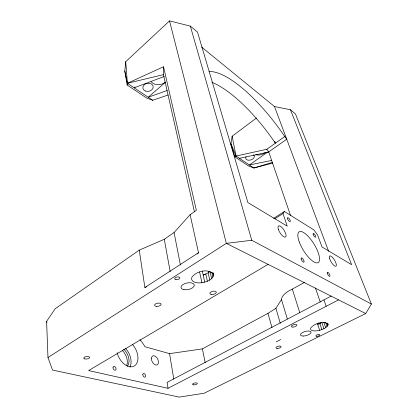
<?xml version="1.0" encoding="UTF-8"?>
<svg xmlns="http://www.w3.org/2000/svg" width="418" height="418" viewBox="0 0 418 418"><rect width="100%" height="100%" fill="white"/><g stroke="black" fill="none" stroke-linecap="round" stroke-linejoin="round"><path stroke-width="0.63" d="M194.454 211.874L163.454 74.65L163.522 66.755L127.38 83.281L127.166 85.021L146.854 98.152L152.748 100.273L168.078 94.99M127.166 85.021L124.799 71.029L125.729 61.686L169.52 20.9L190.336 26.115L197.531 32.123L247.905 202.605L287.223 226.148L283.012 213.567L284.407 211.508L313.97 229.963L317.581 234.947L322.006 246.965L351.611 264.693L290.458 109.746L274.506 106.538L201.68 47.13M272.64 163.119L253.872 168.005L248.694 166.077L234.811 156.818L230.961 143.813L232.136 136.237L256.527 117.975M328.099 324.499L327.738 323.631C322.309 320.878 314.524 323.422 310.736 327.973A9.076 3.558 -16 0 0 319.645 330.288C322.764 329.227 327.158 328.104 328.099 324.499L327.675 323.266M213.373 274.14C208.012 268.142 196.711 271.125 192.097 276.878A11.181 5.606 -12.3 0 0 201.925 282.73C206.346 281.931 211.957 280.337 213.53 275.603L213.091 272.933M163.522 66.755L196.361 210.327L190.127 214.669L174.066 232.544L164.284 239.289L139.251 250.136L55.233 308.703L46.607 321.301L47.976 357.531L52.511 370.066L179.265 397.1L204.078 393.254L365.724 313.552L371.393 304.043L295.463 113.926L290.458 109.746M139.899 339.625A33.377 21.574 62.9 0 1 145.025 346.768L169.562 353.638L202.401 348.878L267.964 313.333L275.906 308.327L281.486 299.554A19.479 8.564 -16.1 0 1 292.323 289.115L304.732 282.255M197.144 254.081L198.493 252.707L190.127 214.669M135.119 86.949L134.147 87.817L164.18 76.494M165.397 82.325L148.197 97.227L167.205 90.534M205.081 274.61L203.169 274.987L208.154 272.886L210.019 271.475L211.665 278.67M234.811 156.818L236.024 156.05L266.794 149.273L284.773 136.519L286.727 139.236L268.722 151.933L290.5 215.374M267.713 152.027L249.358 164.979L271.658 160.449M139.251 250.136L144.879 287.516L198.493 252.707M47.976 357.531L226.347 243.365L251.746 240.261L371.393 304.043M273.696 218.306L284.407 211.508M274.913 218.698L283.012 213.567M268.063 264.375L88.6 370.562L168.031 388.317L338.554 299.868M331.192 296.085L167.09 382.392L168.031 388.317M276.241 341.83L280.692 339.557M319.645 330.288L317.617 324.18L321.886 322.602L323.945 328.71M144.879 287.516L146.634 286.795M272.52 162.336L253.872 168.005L236.024 156.05L230.961 143.813M163.454 74.65L127.38 83.281L124.799 71.029M239.42 158.323L268.889 151.964M317.617 324.18L320.491 323.61M365.724 313.552L226.347 243.365L169.52 20.9M152.748 100.273L127.38 83.281L125.729 61.686M266.794 149.273L268.722 151.933M274.506 106.538L328.611 251.291M274.725 141.362L275.373 143.186A92.232 31.846 54.7 0 0 211.821 82.252M323.945 299.894L326.171 306.289M315.423 287.971L320.251 302.026M327.017 323.057L327.858 325.507M325.58 322.309L327.043 326.599M323.835 322.184L325.706 327.686M319.838 323.49L321.881 329.598M46.607 321.301L47.009 322.529M292.323 289.115L299.758 312.601M281.486 299.554L287.338 319.002M275.906 308.327L280.29 323.339M190.336 26.115L251.746 240.261M267.964 313.333L271.998 327.649M212.835 272.593L213.53 275.603M211.837 272.343L212.945 277.15M208.326 271.319L208.613 272.588M208.154 272.886L209.779 280.076M205.818 274.083L207.422 281.267M202.328 271.172L204.747 282.171M199.611 272.024L201.925 282.73M202.401 348.878L205.186 362.683M232.136 136.237L236.024 156.05M174.066 232.544L180.419 264.996M164.284 239.289L170.183 271.632M169.562 353.638L173.784 379.058M165.303 82.116A9.024 7.043 -12.6 0 1 151.342 81.85M265.764 152.215A7.67 4.901 -19.5 0 1 255.853 154.707M253.465 154.78A4.452 2.832 -18.4 0 1 250.617 159.995A4.452 2.832 -18.4 0 1 246.035 156.875M132.469 344.489A14.515 9.348 62.3 0 1 134.079 366.121A14.515 9.348 62.3 0 1 117.139 352.724M123.702 349.182A11.568 7.581 62.6 0 1 127.406 366.21M122.422 350.556A11.547 7.597 62.7 0 1 126.764 365.301M125.687 348.502A14.4 9.436 62.6 0 1 129.951 367.077M209.068 71.556A93.24 30.425 54.7 0 1 284.773 136.519M175.936 279.616A2.607 1.322 -10.9 0 0 179.86 277.954A2.607 1.322 -10.9 0 0 176.067 277.275A2.607 1.322 -10.9 0 0 175.936 279.616M156.212 306.326A3.281 1.557 -9.9 0 0 161.092 304.32A3.281 1.557 -9.9 0 0 156.238 303.593A3.281 1.557 -9.9 0 0 156.212 306.326M211.252 294.444A3.276 1.562 -12.6 0 0 216.278 292.401A3.276 1.562 -12.6 0 0 211.691 291.618A3.276 1.562 -12.6 0 0 211.252 294.444M287.574 218.844A2.351 0.815 57.2 0 0 290.071 221.644A2.351 0.815 57.2 0 0 288.969 218.415A2.351 0.815 57.2 0 0 287.574 218.844M299.272 242.001A18.094 6.181 58.3 0 0 318.103 262.629A18.094 6.181 58.3 0 0 308.709 236.912A18.094 6.181 58.3 0 0 299.272 242.001M327.252 273.126A2.372 0.794 59.3 0 0 329.593 276.34A2.372 0.794 59.3 0 0 328.919 273.325A2.372 0.794 59.3 0 0 327.252 273.126M313.244 234.592A2.242 0.731 57.9 0 0 315.569 237.225A2.242 0.731 57.9 0 0 314.425 234.101A2.242 0.731 57.9 0 0 313.244 234.592M301.174 259.035A2.487 0.893 58.7 0 0 303.74 262.185A2.487 0.893 58.7 0 0 302.825 258.815A2.487 0.893 58.7 0 0 301.174 259.035M316.901 336.318A2.033 0.779 -15.7 0 0 319.791 334.891A2.033 0.779 -15.7 0 0 316.771 334.959A2.033 0.779 -15.7 0 0 316.901 336.318M145.443 91.046A5.241 4.039 -10.7 0 0 153.223 86.902A5.241 4.039 -10.7 0 0 145.386 84.008A5.241 4.039 -10.7 0 0 145.443 91.046M142.831 374.533A1.954 1.233 64.6 0 0 144.816 377.146A1.954 1.233 64.6 0 0 145.015 374.251A1.954 1.233 64.6 0 0 142.831 374.533M113.017 367.735A2.033 1.359 63.6 0 0 115.3 370.196A2.033 1.359 63.6 0 0 115.279 367.03A2.033 1.359 63.6 0 0 113.017 367.735M151.426 358.372A4.995 3.046 63.3 0 0 156.525 365.066A4.995 3.046 63.3 0 0 156.896 357.787A4.995 3.046 63.3 0 0 151.426 358.372M84.802 358.916A2.978 1.228 -7.1 0 0 89.609 357.677A2.978 1.228 -7.1 0 0 85.669 356.721A2.978 1.228 -7.1 0 0 84.802 358.916M278.346 229.377A6.604 2.403 57.5 0 0 285.4 237.142A6.604 2.403 57.5 0 0 282.343 227.93A6.604 2.403 57.5 0 0 278.346 229.377M329.494 258.136A6.014 1.928 58.8 0 0 335.445 266.292A6.014 1.928 58.8 0 0 333.648 258.773A6.014 1.928 58.8 0 0 329.494 258.136M193.591 384.858A2.477 0.893 -11.2 0 0 197.353 383.499A2.477 0.893 -11.2 0 0 193.821 383.249A2.477 0.893 -11.2 0 0 193.591 384.858M292.893 327.08A2.837 1.144 -15.2 0 0 296.853 325.052A2.837 1.144 -15.2 0 0 292.569 325.115A2.837 1.144 -15.2 0 0 292.893 327.08M277.437 348.408A2.66 1.019 -14.3 0 0 281.1 346.579A2.66 1.019 -14.3 0 0 277.029 346.694A2.66 1.019 -14.3 0 0 277.437 348.408M303.343 336.046A5.497 2.137 -15.4 0 0 311.096 332.185A5.497 2.137 -15.4 0 0 302.883 332.336A5.497 2.137 -15.4 0 0 303.343 336.046M184.014 289.648A6.772 3.339 -11.4 0 0 194.292 285.41A6.772 3.339 -11.4 0 0 184.589 283.697A6.772 3.339 -11.4 0 0 184.014 289.648"/></g></svg>
